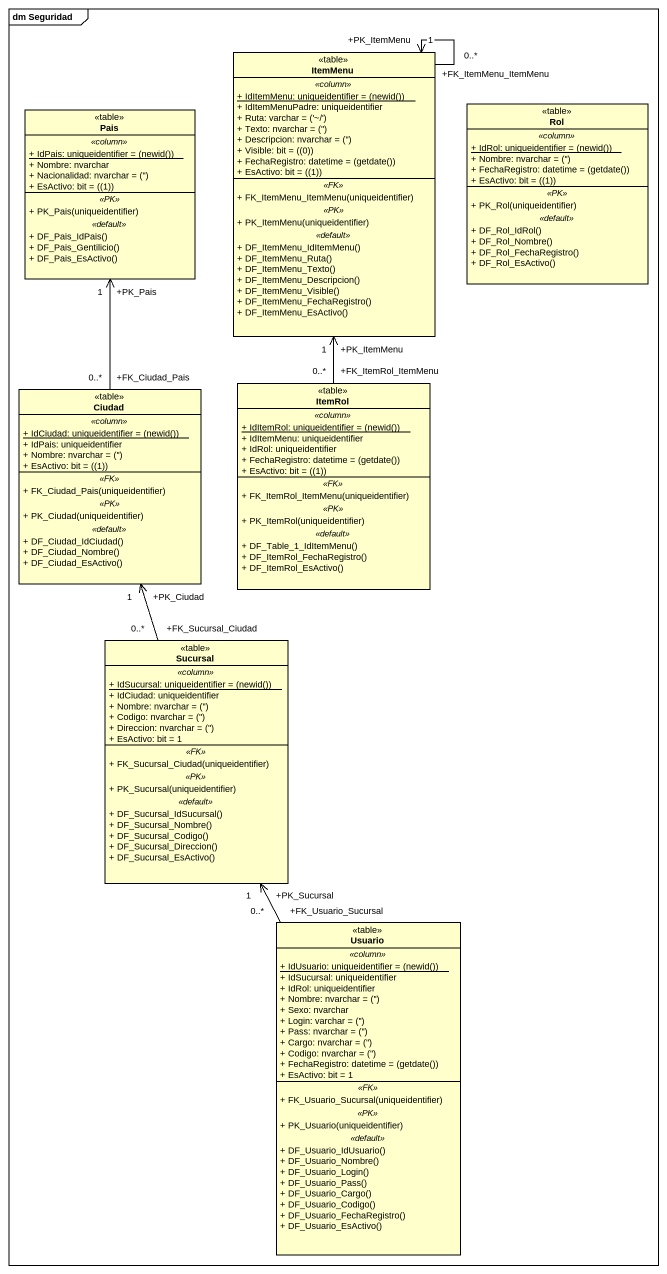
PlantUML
@startuml
mainframe dm Seguridad
hide circle
hide empty members
skinparam classAttributeIconSize 0
class ItemMenu <<table>> {
  .. <<column>> ..
  {static} {field} + IdItemMenu: uniqueidentifier = (newid())
  + IdItemMenuPadre: uniqueidentifier
  {field} + Ruta: varchar = ('~/')
  {field} + Texto: nvarchar = ('')
  {field} + Descripcion: nvarchar = ('')
  {field} + Visible: bit = ((0))
  {field} + FechaRegistro: datetime = (getdate())
  {field} + EsActivo: bit = ((1))
  .. <<FK>> ..
  + FK_ItemMenu_ItemMenu(uniqueidentifier)
  .. <<PK>> ..
  + PK_ItemMenu(uniqueidentifier)
  .. <<default>> ..
  + DF_ItemMenu_IdItemMenu()
  + DF_ItemMenu_Ruta()
  + DF_ItemMenu_Texto()
  + DF_ItemMenu_Descripcion()
  + DF_ItemMenu_Visible()
  + DF_ItemMenu_FechaRegistro()
  + DF_ItemMenu_EsActivo()
}
class Pais <<table>> {
  .. <<column>> ..
  {static} {field} + IdPais: uniqueidentifier = (newid())
  + Nombre: nvarchar
  {field} + Nacionalidad: nvarchar = ('')
  {field} + EsActivo: bit = ((1))
  .. <<PK>> ..
  + PK_Pais(uniqueidentifier)
  .. <<default>> ..
  + DF_Pais_IdPais()
  + DF_Pais_Gentilicio()
  + DF_Pais_EsActivo()
}
class Rol <<table>> {
  .. <<column>> ..
  {static} {field} + IdRol: uniqueidentifier = (newid())
  {field} + Nombre: nvarchar = ('')
  {field} + FechaRegistro: datetime = (getdate())
  {field} + EsActivo: bit = ((1))
  .. <<PK>> ..
  + PK_Rol(uniqueidentifier)
  .. <<default>> ..
  + DF_Rol_IdRol()
  + DF_Rol_Nombre()
  + DF_Rol_FechaRegistro()
  + DF_Rol_EsActivo()
}
class Ciudad <<table>> {
  .. <<column>> ..
  {static} {field} + IdCiudad: uniqueidentifier = (newid())
  + IdPais: uniqueidentifier
  {field} + Nombre: nvarchar = ('')
  {field} + EsActivo: bit = ((1))
  .. <<FK>> ..
  + FK_Ciudad_Pais(uniqueidentifier)
  .. <<PK>> ..
  + PK_Ciudad(uniqueidentifier)
  .. <<default>> ..
  + DF_Ciudad_IdCiudad()
  + DF_Ciudad_Nombre()
  + DF_Ciudad_EsActivo()
}
class ItemRol <<table>> {
  .. <<column>> ..
  {static} {field} + IdItemRol: uniqueidentifier = (newid())
  + IdItemMenu: uniqueidentifier
  + IdRol: uniqueidentifier
  {field} + FechaRegistro: datetime = (getdate())
  {field} + EsActivo: bit = ((1))
  .. <<FK>> ..
  + FK_ItemRol_ItemMenu(uniqueidentifier)
  .. <<PK>> ..
  + PK_ItemRol(uniqueidentifier)
  .. <<default>> ..
  + DF_Table_1_IdItemMenu()
  + DF_ItemRol_FechaRegistro()
  + DF_ItemRol_EsActivo()
}
class Sucursal <<table>> {
  .. <<column>> ..
  {static} {field} + IdSucursal: uniqueidentifier = (newid())
  + IdCiudad: uniqueidentifier
  {field} + Nombre: nvarchar = ('')
  {field} + Codigo: nvarchar = ('')
  {field} + Direccion: nvarchar = ('')
  + EsActivo: bit = 1
  .. <<FK>> ..
  + FK_Sucursal_Ciudad(uniqueidentifier)
  .. <<PK>> ..
  + PK_Sucursal(uniqueidentifier)
  .. <<default>> ..
  + DF_Sucursal_IdSucursal()
  + DF_Sucursal_Nombre()
  + DF_Sucursal_Codigo()
  + DF_Sucursal_Direccion()
  + DF_Sucursal_EsActivo()
}
class Usuario <<table>> {
  .. <<column>> ..
  {static} {field} + IdUsuario: uniqueidentifier = (newid())
  + IdSucursal: uniqueidentifier
  + IdRol: uniqueidentifier
  {field} + Nombre: nvarchar = ('')
  + Sexo: nvarchar
  {field} + Login: varchar = ('')
  {field} + Pass: nvarchar = ('')
  {field} + Cargo: nvarchar = ('')
  {field} + Codigo: nvarchar = ('')
  {field} + FechaRegistro: datetime = (getdate())
  + EsActivo: bit = 1
  .. <<FK>> ..
  + FK_Usuario_Sucursal(uniqueidentifier)
  .. <<PK>> ..
  + PK_Usuario(uniqueidentifier)
  .. <<default>> ..
  + DF_Usuario_IdUsuario()
  + DF_Usuario_Nombre()
  + DF_Usuario_Login()
  + DF_Usuario_Pass()
  + DF_Usuario_Cargo()
  + DF_Usuario_Codigo()
  + DF_Usuario_FechaRegistro()
  + DF_Usuario_EsActivo()
}
ItemMenu "+FK_ItemMenu_ItemMenu\n0..*" --> "+PK_ItemMenu\n1" ItemMenu
Ciudad "+FK_Ciudad_Pais\n0..*" -up-> "+PK_Pais\n1" Pais
ItemRol "+FK_ItemRol_ItemMenu\n0..*" -up-> "+PK_ItemMenu\n1" ItemMenu
Sucursal "+FK_Sucursal_Ciudad\n0..*" -up-> "+PK_Ciudad\n1" Ciudad
Usuario "+FK_Usuario_Sucursal\n0..*" -up-> "+PK_Sucursal\n1" Sucursal
@enduml
